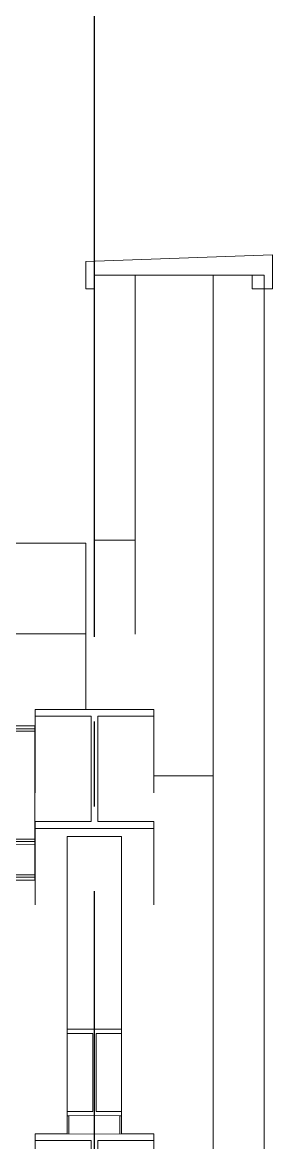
# Model space of a CAD drawing. Extents: x -18489 to 195597, y -1599 to 112111.
# Drawn here: x 15098.8 to 15172.5, y 28656.8 to 28986.8 of the extents above; entities that cross this region are included whole.
import ezdxf
from ezdxf.xclip import XClip

# ---------------------------------------------------------------- set-up
doc = ezdxf.new("R2010")
doc.units = 0
doc.header["$LTSCALE"] = 100
doc.header["$XCLIPFRAME"] = 2
doc.linetypes.add('188K-SM-07-F10-MECH-CR PIPE-Y2257103$0$X-S-FAB_SL ALL$0$COL-CEN-LIN', pattern=[3.25, 2.5, -0.25, 0.25, -0.25])
doc.linetypes.add('188K-SM-07-F10-MECH-CR PIPE-Y2257103$0$X-S-FAB_SL ALL$0$Wipeout_Contour', pattern=[1, 0, -1])
for name, color, linetype in [('188K-SM-07-F10-MECH-CR PIPE-Y2257103$0$X-S-FAB_SL ALL$0$A-ROOF', 7, 'Continuous'), ('188K-SM-07-F10-MECH-CR PIPE-Y2257103$0$X-S-FAB_SL ALL$0$A-WALL-EX', 7, 'Continuous'), ('188K-SM-07-F10-MECH-CR PIPE-Y2257103$0$X-S-FAB_SL ALL$0$ASP_1', 1, 'Continuous'), ('188K-SM-07-F10-MECH-CR PIPE-Y2257103$0$X-S-FAB_SL ALL$0$CCL', 15, '188K-SM-07-F10-MECH-CR PIPE-Y2257103$0$X-S-FAB_SL ALL$0$COL-CEN-LIN'), ('188K-SM-07-F10-MECH-CR PIPE-Y2257103$0$X-S-FAB_SL ALL$0$Hattch', 7, 'Continuous'), ('188K-SM-07-F10-MECH-CR PIPE-Y2257103$0$X-S-FAB_SL ALL$0$S-COL', 7, 'Continuous'), ('188K-SM-07-F10-MECH-CR PIPE-Y2257103$0$X-S-FAB_SL ALL$0$S-TRUSS', 7, 'Continuous')]:
    doc.layers.add(name, color=color, linetype=linetype)

# ---------------------------------------------------------------- blocks, each defined once
blk = doc.blocks.new('188K-SM-07-F10-MECH-CR PIPE-Y2257103$0$X-S-FAB_SL ALL$0$剖面元素_220_3', base_point=(23061.26, -8263.06))
at = {"color": 254, "linetype": '188K-SM-07-F10-MECH-CR PIPE-Y2257103$0$X-S-FAB_SL ALL$0$Wipeout_Contour', "lineweight": 0, "ltscale": 2975856.659654287}
blk.add_wipeout([(38146.26, -5929.78), (38158.94, -5939.71), (38163.76, -5939.71), (38163.76, -5985.2), (38146.26, -5985.2), (38146.26, -6943.06), (38216.26, -6943.06), (38216.26, -6204.02), (38198.81, -6204.02), (38198.81, -6212.28), (38163.81, -6212.28), (38163.81, -6187.71), (38180.31, -6187.71), (38180.31, -6179.26), (38163.81, -6179.26), (38163.81, -6154.69), (38173.31, -6154.69), (38173.31, -6134.13), (38173.31, -6133.38), (38173.31, -6119.78), (38173.31, -6119.02), (38173.31, -6087.3), (38163.81, -6087.3), (38163.81, -6062.73), (38180.31, -6062.73), (38180.31, -6054.28), (38163.81, -6054.28), (38163.81, -6029.71), (38198.81, -6029.71), (38198.81, -6033.78), (38216.26, -6033.78), (38216.26, -5829.06), (38198.81, -5829.06), (38198.81, -5834.06), (38182.31, -5834.06), (38182.31, -5842.5), (38198.81, -5842.5), (38198.81, -5867.08), (38189.31, -5867.08), (38189.31, -5888.56), (38189.31, -5889.32), (38189.31, -5898.8), (38189.31, -5899.56), (38189.31, -5902.53), (38189.31, -5903.67), (38189.31, -5913.15), (38189.31, -5913.91), (38189.31, -5934.47), (38198.81, -5934.47), (38198.81, -5959.04), (38182.31, -5959.04), (38182.31, -5967.48), (38198.81, -5967.48), (38198.81, -5992.06), (38163.81, -5992.06), (38163.81, -5967.48), (38180.31, -5967.48), (38180.31, -5959.04), (38163.81, -5959.04), (38163.81, -5934.47), (38173.31, -5934.47), (38173.31, -5913.91), (38173.31, -5913.15), (38173.31, -5903.67), (38173.31, -5902.92), (38173.31, -5899.56), (38173.31, -5898.8), (38173.31, -5867.08), (38163.81, -5867.08), (38163.81, -5842.5), (38180.31, -5842.5), (38180.31, -5834.06), (38163.81, -5834.06), (38163.81, -5829.06), (38163.76, -5829.06), (38163.76, -5859.8), (38146.26, -5859.8)], dxfattribs=at).dxf.layer = '188K-SM-07-F10-MECH-CR PIPE-Y2257103$0$X-S-FAB_SL ALL$0$Hattch'
at = {"layer": '188K-SM-07-F10-MECH-CR PIPE-Y2257103$0$X-S-FAB_SL ALL$0$S-COL', "color": 8, "lineweight": 0}
for p, q in [((38163.76, -5829.06), (38163.81, -5829.06)), ((38198.81, -5829.06), (38216.26, -5829.06))]:
    blk.add_line(p, q, dxfattribs=at)
blk = doc.blocks.new('188K-SM-07-F10-MECH-CR PIPE-Y2257103$0$X-S-FAB_SL ALL$0$剖面元素_437_3', base_point=(23061.26, -8263.06))
at = {"layer": '188K-SM-07-F10-MECH-CR PIPE-Y2257103$0$X-S-FAB_SL ALL$0$A-WALL-EX', "color": 6, "lineweight": 0}
blk.add_line((38181.26, -5681.56), (38181.26, -5685.56), dxfattribs=at)
at = {"color": 254, "linetype": '188K-SM-07-F10-MECH-CR PIPE-Y2257103$0$X-S-FAB_SL ALL$0$Wipeout_Contour', "lineweight": 0, "ltscale": 154484.972239}
blk.add_wipeout([(38181.26, -5759.64), (38181.26, -5787.33), (38193.26, -5787.33), (38193.26, -5759.64)], dxfattribs=at).dxf.layer = '188K-SM-07-F10-MECH-CR PIPE-Y2257103$0$X-S-FAB_SL ALL$0$Hattch'
at = {"layer": '188K-SM-07-F10-MECH-CR PIPE-Y2257103$0$X-S-FAB_SL ALL$0$A-WALL-EX', "color": 6, "lineweight": 0}
for p, q in [((38193.26, -5681.56), (38193.26, -5759.64)), ((38181.26, -5685.56), (38181.26, -5759.64)), ((38193.26, -5759.64), (38181.26, -5759.64))]:
    blk.add_line(p, q, dxfattribs=at)
at = {"layer": '188K-SM-07-F10-MECH-CR PIPE-Y2257103$0$X-S-FAB_SL ALL$0$A-WALL-EX', "color": 8, "lineweight": 0}
for p, q in [((38181.26, -5787.33), (38181.26, -5759.64)), ((38193.26, -5787.33), (38193.26, -5759.64))]:
    blk.add_line(p, q, dxfattribs=at)
blk = doc.blocks.new('188K-SM-07-F10-MECH-CR PIPE-Y2257103$0$X-S-FAB_SL ALL$0$剖面元素_438_3', base_point=(23061.26, -8263.06))
at = {"layer": '188K-SM-07-F10-MECH-CR PIPE-Y2257103$0$X-S-FAB_SL ALL$0$A-WALL-EX', "color": 6, "lineweight": 0}
blk.add_line((38231.26, -5681.56), (38227.76, -5681.56), dxfattribs=at)
at = {"color": 254, "linetype": '188K-SM-07-F10-MECH-CR PIPE-Y2257103$0$X-S-FAB_SL ALL$0$Wipeout_Contour', "lineweight": 0, "ltscale": 154763.412019}
blk.add_wipeout([(38216.26, -5979.5), (38216.26, -6008.12), (38231.26, -6008.12), (38231.26, -5979.5)], dxfattribs=at).dxf.layer = '188K-SM-07-F10-MECH-CR PIPE-Y2257103$0$X-S-FAB_SL ALL$0$Hattch'
at = {"layer": '188K-SM-07-F10-MECH-CR PIPE-Y2257103$0$X-S-FAB_SL ALL$0$A-WALL-EX', "color": 6, "lineweight": 0}
for p, q in [((38216.26, -5681.56), (38216.26, -5979.5)), ((38231.26, -5681.56), (38231.26, -5979.5)), ((38231.26, -5979.5), (38216.26, -5979.5))]:
    blk.add_line(p, q, dxfattribs=at)
at = {"layer": '188K-SM-07-F10-MECH-CR PIPE-Y2257103$0$X-S-FAB_SL ALL$0$A-WALL-EX', "color": 8, "lineweight": 0}
for p, q in [((38216.26, -6001.9), (38216.26, -5979.5)), ((38231.26, -6008.12), (38231.26, -5979.5))]:
    blk.add_line(p, q, dxfattribs=at)
blk = doc.blocks.new('188K-SM-07-F10-MECH-CR PIPE-Y2257103$0$X-S-FAB_SL ALL$0$剖面元素_440_3', base_point=(23061.26, -8263.06))
at = {"layer": '188K-SM-07-F10-MECH-CR PIPE-Y2257103$0$X-S-FAB_SL ALL$0$A-ROOF', "color": 6, "lineweight": 0}
blk.add_line((38178.76, -5760.5), (35783.76, -5760.5), dxfattribs=at)
at = {"color": 254, "linetype": '188K-SM-07-F10-MECH-CR PIPE-Y2257103$0$X-S-FAB_SL ALL$0$Wipeout_Contour', "lineweight": 0, "ltscale": 974536.709837}
blk.add_wipeout([(35783.76, -5787.18), (35783.76, -5809.49), (35798.76, -5809.49), (35798.76, -5815.8), (35798.76, -5814.31), (36363.76, -5814.31), (36363.76, -5809.49), (36398.76, -5809.49), (36398.76, -5815.8), (36398.76, -5814.31), (36963.76, -5814.31), (36963.76, -5809.49), (36998.76, -5809.49), (36998.76, -5815.8), (36998.76, -5814.31), (37563.76, -5814.31), (37563.76, -5809.49), (37598.76, -5809.49), (37598.76, -5815.8), (37598.76, -5814.31), (38163.76, -5814.31), (38163.76, -5815.8), (38163.81, -5815.8), (38163.81, -5809.49), (38178.76, -5809.49), (38178.76, -5787.18)], dxfattribs=at).dxf.layer = '188K-SM-07-F10-MECH-CR PIPE-Y2257103$0$X-S-FAB_SL ALL$0$Hattch'
at = {"layer": '188K-SM-07-F10-MECH-CR PIPE-Y2257103$0$X-S-FAB_SL ALL$0$A-ROOF', "color": 6, "lineweight": 0}
for p, q in [((38178.76, -5760.5), (38178.76, -5787.18)), ((38178.76, -5787.18), (35783.76, -5787.18))]:
    blk.add_line(p, q, dxfattribs=at)
at = {"layer": '188K-SM-07-F10-MECH-CR PIPE-Y2257103$0$X-S-FAB_SL ALL$0$A-ROOF', "color": 8, "lineweight": 0}
blk.add_line((38178.76, -5809.49), (38178.76, -5787.18), dxfattribs=at)
blk = doc.blocks.new('188K-SM-07-F10-MECH-CR PIPE-Y2257103$0$X-S-FAB_SL ALL$0$剖面元素_602_3', base_point=(23061.26, -8263.06))
at = {"layer": '188K-SM-07-F10-MECH-CR PIPE-Y2257103$0$X-S-FAB_SL ALL$0$A-WALL-EX', "color": 6, "lineweight": 0}
for p, q in [((38233.76, -5675.56), (38178.76, -5677.56)), ((38233.76, -5675.56), (38233.76, -5685.56)), ((38178.76, -5677.56), (38178.76, -5685.56)), ((38193.26, -5681.56), (38181.26, -5681.56)), ((38216.26, -5681.56), (38193.26, -5681.56)), ((38227.76, -5681.56), (38216.26, -5681.56)), ((38227.76, -5681.56), (38227.76, -5685.56)), ((38181.26, -5685.56), (38178.76, -5685.56)), ((38233.76, -5685.56), (38227.76, -5685.56))]:
    blk.add_line(p, q, dxfattribs=at)
blk = doc.blocks.new('188K-SM-07-F10-MECH-CR PIPE-Y2257103$0$X-S-FAB_SL ALL$0$剖面元素_978_3', base_point=(23061.26, -8263.06))
at = {"layer": '188K-SM-07-F10-MECH-CR PIPE-Y2257103$0$X-S-FAB_SL ALL$0$S-TRUSS', "color": 3, "lineweight": 0}
for p, q in [((38198.81, -5809.49), (38163.81, -5809.49)), ((38180.31, -5842.5), (38163.81, -5842.5)), ((38198.81, -5842.5), (38182.31, -5842.5)), ((38198.81, -5934.47), (38163.81, -5934.47)), ((38180.31, -5967.48), (38163.81, -5967.48)), ((38198.81, -5967.48), (38182.31, -5967.48))]:
    blk.add_line(p, q, dxfattribs=at)
at = {"color": 254, "linetype": '188K-SM-07-F10-MECH-CR PIPE-Y2257103$0$X-S-FAB_SL ALL$0$Wipeout_Contour', "lineweight": 0, "ltscale": 154454.441604}
blk.add_wipeout([(38163.81, -5811.49), (38163.81, -5834.06), (38180.31, -5834.06), (38180.31, -5811.49)], dxfattribs=at).dxf.layer = '188K-SM-07-F10-MECH-CR PIPE-Y2257103$0$X-S-FAB_SL ALL$0$Hattch'
at = {"color": 254, "linetype": '188K-SM-07-F10-MECH-CR PIPE-Y2257103$0$X-S-FAB_SL ALL$0$Wipeout_Contour', "lineweight": 0, "ltscale": 154527.595818}
blk.add_wipeout([(38198.81, -5811.49), (38182.31, -5811.49), (38182.31, -5834.06), (38198.81, -5834.06)], dxfattribs=at).dxf.layer = '188K-SM-07-F10-MECH-CR PIPE-Y2257103$0$X-S-FAB_SL ALL$0$Hattch'
at = {"color": 254, "linetype": '188K-SM-07-F10-MECH-CR PIPE-Y2257103$0$X-S-FAB_SL ALL$0$Wipeout_Contour', "lineweight": 0, "ltscale": 309022.724949}
blk.add_wipeout([(38163.81, -5844.51), (38163.81, -5867.08), (38173.31, -5867.08), (38173.31, -5846.89), (38189.31, -5846.89), (38189.31, -5867.08), (38198.81, -5867.08), (38198.81, -5844.51)], dxfattribs=at).dxf.layer = '188K-SM-07-F10-MECH-CR PIPE-Y2257103$0$X-S-FAB_SL ALL$0$Hattch'
at = {"color": 254, "linetype": '188K-SM-07-F10-MECH-CR PIPE-Y2257103$0$X-S-FAB_SL ALL$0$Wipeout_Contour', "lineweight": 0, "ltscale": 154530.617544}
blk.add_wipeout([(38163.81, -5936.47), (38163.81, -5959.04), (38180.31, -5959.04), (38180.31, -5936.47)], dxfattribs=at).dxf.layer = '188K-SM-07-F10-MECH-CR PIPE-Y2257103$0$X-S-FAB_SL ALL$0$Hattch'
at = {"color": 254, "linetype": '188K-SM-07-F10-MECH-CR PIPE-Y2257103$0$X-S-FAB_SL ALL$0$Wipeout_Contour', "lineweight": 0, "ltscale": 154603.735713}
blk.add_wipeout([(38182.31, -5936.47), (38182.31, -5959.04), (38198.81, -5959.04), (38198.81, -5936.47)], dxfattribs=at).dxf.layer = '188K-SM-07-F10-MECH-CR PIPE-Y2257103$0$X-S-FAB_SL ALL$0$Hattch'
at = {"color": 254, "linetype": '188K-SM-07-F10-MECH-CR PIPE-Y2257103$0$X-S-FAB_SL ALL$0$Wipeout_Contour', "lineweight": 0, "ltscale": 154587.560899}
blk.add_wipeout([(38163.81, -5992.06), (38198.81, -5992.06), (38198.81, -5969.49), (38163.81, -5969.49)], dxfattribs=at).dxf.layer = '188K-SM-07-F10-MECH-CR PIPE-Y2257103$0$X-S-FAB_SL ALL$0$Hattch'
at = {"layer": '188K-SM-07-F10-MECH-CR PIPE-Y2257103$0$X-S-FAB_SL ALL$0$S-TRUSS', "color": 3, "lineweight": 0}
for p, q in [((38163.81, -5809.49), (38163.81, -5811.49)), ((38198.81, -5809.49), (38198.81, -5811.49)), ((38180.31, -5811.49), (38163.81, -5811.49)), ((38180.31, -5811.49), (38180.31, -5842.5)), ((38182.31, -5811.49), (38182.31, -5842.5)), ((38198.81, -5811.49), (38182.31, -5811.49)), ((38163.81, -5842.5), (38163.81, -5844.51)), ((38198.81, -5842.5), (38198.81, -5844.51)), ((38198.81, -5844.51), (38163.81, -5844.51)), ((38163.81, -5934.47), (38163.81, -5936.47)), ((38180.31, -5936.47), (38163.81, -5936.47)), ((38180.31, -5936.47), (38180.31, -5967.48)), ((38182.31, -5936.47), (38182.31, -5967.48)), ((38198.81, -5936.47), (38182.31, -5936.47)), ((38198.81, -5934.47), (38198.81, -5936.47)), ((38163.81, -5967.48), (38163.81, -5969.49)), ((38198.81, -5969.49), (38163.81, -5969.49)), ((38198.81, -5967.48), (38198.81, -5969.49))]:
    blk.add_line(p, q, dxfattribs=at)
at = {"layer": '188K-SM-07-F10-MECH-CR PIPE-Y2257103$0$X-S-FAB_SL ALL$0$S-TRUSS', "color": 8, "lineweight": 0}
for p, q in [((38163.81, -5811.49), (38163.81, -5834.06)), ((38198.81, -5811.49), (38198.81, -5834.06)), ((38163.81, -5844.51), (38163.81, -5867.08)), ((38198.81, -5844.51), (38198.81, -5867.08)), ((38163.81, -5936.47), (38163.81, -5959.04)), ((38198.81, -5936.47), (38198.81, -5959.04)), ((38163.81, -5969.49), (38163.81, -5992.06)), ((38198.81, -5969.49), (38198.81, -5992.06))]:
    blk.add_line(p, q, dxfattribs=at)
blk = doc.blocks.new('188K-SM-07-F10-MECH-CR PIPE-Y2257103$0$X-S-FAB_SL ALL$0$剖面元素_979_3', base_point=(23061.26, -8263.06))
at = {"color": 254, "linetype": '188K-SM-07-F10-MECH-CR PIPE-Y2257103$0$X-S-FAB_SL ALL$0$Wipeout_Contour', "lineweight": 0, "ltscale": 154516.607332}
blk.add_wipeout([(38173.31, -5883.18), (38189.31, -5883.18), (38189.31, -5846.89), (38173.31, -5846.89)], dxfattribs=at).dxf.layer = '188K-SM-07-F10-MECH-CR PIPE-Y2257103$0$X-S-FAB_SL ALL$0$Hattch'
at = {"color": 254, "linetype": '188K-SM-07-F10-MECH-CR PIPE-Y2257103$0$X-S-FAB_SL ALL$0$Wipeout_Contour', "lineweight": 0, "ltscale": 154526.761428}
blk.add_wipeout([(38173.31, -5934.47), (38173.81, -5934.47), (38173.81, -5929.24), (38173.31, -5929.24)], dxfattribs=at).dxf.layer = '188K-SM-07-F10-MECH-CR PIPE-Y2257103$0$X-S-FAB_SL ALL$0$Hattch'
at = {"color": 254, "linetype": '188K-SM-07-F10-MECH-CR PIPE-Y2257103$0$X-S-FAB_SL ALL$0$Wipeout_Contour', "lineweight": 0, "ltscale": 154588.026467}
blk.add_wipeout([(38188.81, -5929.24), (38188.81, -5934.47), (38189.31, -5934.47), (38189.31, -5929.24)], dxfattribs=at).dxf.layer = '188K-SM-07-F10-MECH-CR PIPE-Y2257103$0$X-S-FAB_SL ALL$0$Hattch'
at = {"layer": '188K-SM-07-F10-MECH-CR PIPE-Y2257103$0$X-S-FAB_SL ALL$0$S-TRUSS', "color": 8, "lineweight": 0}
blk.add_line((38189.31, -5846.89), (38173.31, -5846.89), dxfattribs=at)
at = {"color": 254, "linetype": '188K-SM-07-F10-MECH-CR PIPE-Y2257103$0$X-S-FAB_SL ALL$0$Wipeout_Contour', "lineweight": 0, "ltscale": 154564.746632}
blk.add_wipeout([(38181.81, -5927.96), (38189.31, -5927.96), (38189.31, -5904.92), (38181.81, -5904.92)], dxfattribs=at).dxf.layer = '188K-SM-07-F10-MECH-CR PIPE-Y2257103$0$X-S-FAB_SL ALL$0$Hattch'
at = {"layer": '188K-SM-07-F10-MECH-CR PIPE-Y2257103$0$X-S-FAB_SL ALL$0$S-TRUSS', "color": 3, "lineweight": 0}
blk.add_line((38189.31, -5927.96), (38189.31, -5929.24), dxfattribs=at)
at = {"layer": '188K-SM-07-F10-MECH-CR PIPE-Y2257103$0$X-S-FAB_SL ALL$0$S-TRUSS', "color": 8, "lineweight": 0}
blk.add_line((38189.31, -5929.24), (38189.31, -5934.47), dxfattribs=at)
at = {"color": 254, "linetype": '188K-SM-07-F10-MECH-CR PIPE-Y2257103$0$X-S-FAB_SL ALL$0$Wipeout_Contour', "lineweight": 0, "ltscale": 154533.868188}
blk.add_wipeout([(38189.31, -5883.18), (38173.31, -5883.18), (38173.31, -5903.64), (38189.31, -5903.64)], dxfattribs=at).dxf.layer = '188K-SM-07-F10-MECH-CR PIPE-Y2257103$0$X-S-FAB_SL ALL$0$Hattch'
at = {"layer": '188K-SM-07-F10-MECH-CR PIPE-Y2257103$0$X-S-FAB_SL ALL$0$S-TRUSS', "color": 8, "lineweight": 0}
for p, q in [((38173.31, -5883.18), (38173.31, -5846.89)), ((38189.31, -5883.18), (38189.31, -5846.89)), ((38189.31, -5903.64), (38189.31, -5883.18)), ((38189.31, -5927.96), (38189.31, -5904.92))]:
    blk.add_line(p, q, dxfattribs=at)
at = {"layer": '188K-SM-07-F10-MECH-CR PIPE-Y2257103$0$X-S-FAB_SL ALL$0$S-TRUSS', "color": 3, "lineweight": 0}
blk.add_line((38189.31, -5903.64), (38189.31, -5904.92), dxfattribs=at)
at = {"color": 254, "linetype": '188K-SM-07-F10-MECH-CR PIPE-Y2257103$0$X-S-FAB_SL ALL$0$Wipeout_Contour', "lineweight": 0, "ltscale": 154531.147622}
blk.add_wipeout([(38173.31, -5927.96), (38180.81, -5927.96), (38180.81, -5904.92), (38173.31, -5904.92)], dxfattribs=at).dxf.layer = '188K-SM-07-F10-MECH-CR PIPE-Y2257103$0$X-S-FAB_SL ALL$0$Hattch'
at = {"layer": '188K-SM-07-F10-MECH-CR PIPE-Y2257103$0$X-S-FAB_SL ALL$0$S-TRUSS', "color": 8, "lineweight": 0}
for p, q in [((38173.31, -5903.64), (38173.31, -5883.18)), ((38173.31, -5927.96), (38173.31, -5904.92)), ((38173.31, -5929.24), (38173.31, -5934.47))]:
    blk.add_line(p, q, dxfattribs=at)
at = {"layer": '188K-SM-07-F10-MECH-CR PIPE-Y2257103$0$X-S-FAB_SL ALL$0$S-TRUSS', "color": 3, "lineweight": 0}
for p, q in [((38173.31, -5903.64), (38173.31, -5904.92)), ((38189.31, -5903.64), (38173.31, -5903.64)), ((38180.81, -5904.92), (38173.31, -5904.92)), ((38180.81, -5904.92), (38180.81, -5927.96)), ((38181.81, -5904.92), (38181.81, -5927.96)), ((38189.31, -5904.92), (38181.81, -5904.92)), ((38173.31, -5927.96), (38173.31, -5929.24)), ((38180.81, -5927.96), (38173.31, -5927.96)), ((38189.31, -5929.24), (38173.31, -5929.24)), ((38189.31, -5927.96), (38181.81, -5927.96))]:
    blk.add_line(p, q, dxfattribs=at)
blk = doc.blocks.new('188K-SM-07-F10-MECH-CR PIPE-Y2257103$0$X-S-FAB_SL ALL$0$剖面元素_1039_3', base_point=(23061.26, -8263.06))
at = {"color": 254, "linetype": '188K-SM-07-F10-MECH-CR PIPE-Y2257103$0$X-S-FAB_SL ALL$0$Wipeout_Contour', "lineweight": 0, "ltscale": 153299.889536}
blk.add_wipeout([(37598.76, -5814.31), (37598.76, -5815.21), (38163.76, -5815.21), (38163.76, -5814.31)], dxfattribs=at).dxf.layer = '188K-SM-07-F10-MECH-CR PIPE-Y2257103$0$X-S-FAB_SL ALL$0$Hattch'
at = {"color": 254, "linetype": '188K-SM-07-F10-MECH-CR PIPE-Y2257103$0$X-S-FAB_SL ALL$0$Wipeout_Contour', "lineweight": 0, "ltscale": 153320.644868}
blk.add_wipeout([(37598.76, -5848.41), (37598.76, -5849.31), (38163.76, -5849.31), (38163.76, -5848.41)], dxfattribs=at).dxf.layer = '188K-SM-07-F10-MECH-CR PIPE-Y2257103$0$X-S-FAB_SL ALL$0$Hattch'
at = {"color": 254, "linetype": '188K-SM-07-F10-MECH-CR PIPE-Y2257103$0$X-S-FAB_SL ALL$0$Wipeout_Contour', "lineweight": 0, "ltscale": 153320.307618}
blk.add_wipeout([(37598.76, -5848.2), (37598.76, -5848.41), (38163.76, -5848.41), (38163.76, -5848.2)], dxfattribs=at).dxf.layer = '188K-SM-07-F10-MECH-CR PIPE-Y2257103$0$X-S-FAB_SL ALL$0$Hattch'
at = {"color": 254, "linetype": '188K-SM-07-F10-MECH-CR PIPE-Y2257103$0$X-S-FAB_SL ALL$0$Wipeout_Contour', "lineweight": 0, "ltscale": 153320.094008}
blk.add_wipeout([(37598.76, -5847.71), (37598.76, -5848.2), (38163.76, -5848.2), (38163.76, -5847.71)], dxfattribs=at).dxf.layer = '188K-SM-07-F10-MECH-CR PIPE-Y2257103$0$X-S-FAB_SL ALL$0$Hattch'
at = {"color": 254, "linetype": '188K-SM-07-F10-MECH-CR PIPE-Y2257103$0$X-S-FAB_SL ALL$0$Wipeout_Contour', "lineweight": 0, "ltscale": 153310.265381}
blk.add_wipeout([(37598.76, -5815.91), (37598.76, -5847.71), (38163.76, -5847.71), (38163.76, -5815.91)], dxfattribs=at).dxf.layer = '188K-SM-07-F10-MECH-CR PIPE-Y2257103$0$X-S-FAB_SL ALL$0$Hattch'
at = {"layer": '188K-SM-07-F10-MECH-CR PIPE-Y2257103$0$X-S-FAB_SL ALL$0$S-TRUSS', "color": 8, "lineweight": 0}
for p, q in [((38163.76, -5847.71), (37598.76, -5847.71)), ((38163.76, -5848.41), (37598.76, -5848.41)), ((38163.76, -5849.31), (37743.25, -5849.31)), ((38163.76, -5848.2), (38163.76, -5847.71)), ((38163.76, -5848.41), (38163.76, -5848.2)), ((38163.76, -5849.31), (38163.76, -5848.41))]:
    blk.add_line(p, q, dxfattribs=at)
at = {"color": 254, "linetype": '188K-SM-07-F10-MECH-CR PIPE-Y2257103$0$X-S-FAB_SL ALL$0$Wipeout_Contour', "lineweight": 0, "ltscale": 153300.437324}
blk.add_wipeout([(37598.76, -5815.41), (37598.76, -5815.91), (38163.76, -5815.91), (38163.76, -5815.41)], dxfattribs=at).dxf.layer = '188K-SM-07-F10-MECH-CR PIPE-Y2257103$0$X-S-FAB_SL ALL$0$Hattch'
at = {"color": 254, "linetype": '188K-SM-07-F10-MECH-CR PIPE-Y2257103$0$X-S-FAB_SL ALL$0$Wipeout_Contour', "lineweight": 0, "ltscale": 153300.224871}
blk.add_wipeout([(37598.76, -5815.21), (37598.76, -5815.41), (38163.76, -5815.41), (38163.76, -5815.21)], dxfattribs=at).dxf.layer = '188K-SM-07-F10-MECH-CR PIPE-Y2257103$0$X-S-FAB_SL ALL$0$Hattch'
at = {"layer": '188K-SM-07-F10-MECH-CR PIPE-Y2257103$0$X-S-FAB_SL ALL$0$S-TRUSS', "color": 8, "lineweight": 0}
for p, q in [((38163.76, -5814.31), (37598.76, -5814.31)), ((38163.76, -5815.21), (38163.76, -5814.31)), ((38163.76, -5815.21), (37598.76, -5815.21)), ((38163.76, -5815.91), (37598.76, -5815.91)), ((38163.76, -5815.41), (38163.76, -5815.21)), ((38163.76, -5815.91), (38163.76, -5815.41)), ((38163.76, -5847.71), (38163.76, -5815.91))]:
    blk.add_line(p, q, dxfattribs=at)
blk = doc.blocks.new('188K-SM-07-F10-MECH-CR PIPE-Y2257103$0$X-S-FAB_SL ALL$0$剖面元素_1043_3', base_point=(23061.26, -8263.06))
at = {"color": 254, "linetype": '188K-SM-07-F10-MECH-CR PIPE-Y2257103$0$X-S-FAB_SL ALL$0$Wipeout_Contour', "lineweight": 0, "ltscale": 154231.528648}
blk.add_wipeout([(38163.76, -5858.9), (38055.83, -5858.9), (38056.98, -5859.8), (38163.76, -5859.8)], dxfattribs=at).dxf.layer = '188K-SM-07-F10-MECH-CR PIPE-Y2257103$0$X-S-FAB_SL ALL$0$Hattch'
at = {"color": 254, "linetype": '188K-SM-07-F10-MECH-CR PIPE-Y2257103$0$X-S-FAB_SL ALL$0$Wipeout_Contour', "lineweight": 0, "ltscale": 154229.807428}
blk.add_wipeout([(38163.76, -5858.69), (38055.57, -5858.69), (38055.83, -5858.9), (38163.76, -5858.9)], dxfattribs=at).dxf.layer = '188K-SM-07-F10-MECH-CR PIPE-Y2257103$0$X-S-FAB_SL ALL$0$Hattch'
at = {"color": 254, "linetype": '188K-SM-07-F10-MECH-CR PIPE-Y2257103$0$X-S-FAB_SL ALL$0$Wipeout_Contour', "lineweight": 0, "ltscale": 154228.708623}
blk.add_wipeout([(38054.93, -5858.2), (38055.57, -5858.69), (38163.76, -5858.69), (38163.76, -5858.2)], dxfattribs=at).dxf.layer = '188K-SM-07-F10-MECH-CR PIPE-Y2257103$0$X-S-FAB_SL ALL$0$Hattch'
at = {"color": 254, "linetype": '188K-SM-07-F10-MECH-CR PIPE-Y2257103$0$X-S-FAB_SL ALL$0$Wipeout_Contour', "lineweight": 0, "ltscale": 154213.936662}
blk.add_wipeout([(38163.76, -5849.31), (38043.59, -5849.31), (38054.93, -5858.2), (38163.76, -5858.2)], dxfattribs=at).dxf.layer = '188K-SM-07-F10-MECH-CR PIPE-Y2257103$0$X-S-FAB_SL ALL$0$Hattch'
at = {"layer": '188K-SM-07-F10-MECH-CR PIPE-Y2257103$0$X-S-FAB_SL ALL$0$S-TRUSS', "color": 8, "lineweight": 0}
for p, q in [((38163.76, -5858.2), (38163.76, -5849.31)), ((38163.76, -5858.2), (38054.93, -5858.2)), ((38163.76, -5858.9), (38055.83, -5858.9)), ((38163.76, -5859.8), (38056.98, -5859.8)), ((38163.76, -5858.69), (38163.76, -5858.2)), ((38163.76, -5858.9), (38163.76, -5858.69)), ((38163.76, -5859.8), (38163.76, -5858.9))]:
    blk.add_line(p, q, dxfattribs=at)
blk = doc.blocks.new('188K-SM-07-F10-MECH-CR PIPE-Y2257103$0$X-S-FAB_SL ALL$0$剖面元素_2018_3', base_point=(23061.26, -8263.06))
at = {"color": 254, "linetype": '188K-SM-07-F10-MECH-CR PIPE-Y2257103$0$X-S-FAB_SL ALL$0$Wipeout_Contour', "lineweight": 0, "ltscale": 154557.393998}
blk.add_wipeout([(38188.81, -5929.24), (38173.81, -5929.24), (38173.81, -5934.47), (38188.81, -5934.47)], dxfattribs=at).dxf.layer = '188K-SM-07-F10-MECH-CR PIPE-Y2257103$0$X-S-FAB_SL ALL$0$Hattch'
at = {"layer": '188K-SM-07-F10-MECH-CR PIPE-Y2257103$0$X-S-FAB_SL ALL$0$S-TRUSS', "color": 8, "lineweight": 0}
for p, q in [((38173.81, -5934.47), (38173.81, -5929.24)), ((38188.81, -5934.47), (38188.81, -5929.24))]:
    blk.add_line(p, q, dxfattribs=at)
blk = doc.blocks.new('188K-SM-07-F10-MECH-CR PIPE-Y2257103$0$X-S-FAB_SL ALL$0$A$C2e9ab586')
at = {"layer": '188K-SM-07-F10-MECH-CR PIPE-Y2257103$0$X-S-FAB_SL ALL$0$A-ROOF', "lineweight": 0}
blk.add_blockref('188K-SM-07-F10-MECH-CR PIPE-Y2257103$0$X-S-FAB_SL ALL$0$剖面元素_440_3', (-28106.39, 285), dxfattribs=at)
at = {"layer": '188K-SM-07-F10-MECH-CR PIPE-Y2257103$0$X-S-FAB_SL ALL$0$A-WALL-EX', "lineweight": 0}
blk.add_blockref('188K-SM-07-F10-MECH-CR PIPE-Y2257103$0$X-S-FAB_SL ALL$0$剖面元素_437_3', (-28106.39, 285), dxfattribs=at)
at = {"layer": '188K-SM-07-F10-MECH-CR PIPE-Y2257103$0$X-S-FAB_SL ALL$0$S-COL', "lineweight": 0}
blk.add_blockref('188K-SM-07-F10-MECH-CR PIPE-Y2257103$0$X-S-FAB_SL ALL$0$剖面元素_220_3', (-28106.39, 285), dxfattribs=at)
at = {"layer": '188K-SM-07-F10-MECH-CR PIPE-Y2257103$0$X-S-FAB_SL ALL$0$A-WALL-EX', "lineweight": 0}
blk.add_blockref('188K-SM-07-F10-MECH-CR PIPE-Y2257103$0$X-S-FAB_SL ALL$0$剖面元素_438_3', (-28106.39, 285), dxfattribs=at)
at = {"layer": '188K-SM-07-F10-MECH-CR PIPE-Y2257103$0$X-S-FAB_SL ALL$0$S-TRUSS', "lineweight": 0}
blk.add_blockref('188K-SM-07-F10-MECH-CR PIPE-Y2257103$0$X-S-FAB_SL ALL$0$剖面元素_978_3', (-28106.39, 285), dxfattribs=at)
at = {"layer": '188K-SM-07-F10-MECH-CR PIPE-Y2257103$0$X-S-FAB_SL ALL$0$A-WALL-EX', "lineweight": 0}
blk.add_blockref('188K-SM-07-F10-MECH-CR PIPE-Y2257103$0$X-S-FAB_SL ALL$0$剖面元素_602_3', (-28106.39, 285), dxfattribs=at)
at = {"layer": '188K-SM-07-F10-MECH-CR PIPE-Y2257103$0$X-S-FAB_SL ALL$0$S-TRUSS', "lineweight": 0}
for name in ['188K-SM-07-F10-MECH-CR PIPE-Y2257103$0$X-S-FAB_SL ALL$0$剖面元素_1039_3', '188K-SM-07-F10-MECH-CR PIPE-Y2257103$0$X-S-FAB_SL ALL$0$剖面元素_979_3']:
    blk.add_blockref(name, (-28106.39, 285), dxfattribs=at)
for name in ['188K-SM-07-F10-MECH-CR PIPE-Y2257103$0$X-S-FAB_SL ALL$0$剖面元素_1043_3', '188K-SM-07-F10-MECH-CR PIPE-Y2257103$0$X-S-FAB_SL ALL$0$剖面元素_2018_3']:
    blk.add_blockref(name, (-28106.39, 285), dxfattribs=at)
blk = doc.blocks.new('188K-SM-07-F10-MECH-CR PIPE-Y2257103$0$X-S-FAB_SL ALL$0$A$Ceb448ab1')
at = {"layer": '188K-SM-07-F10-MECH-CR PIPE-Y2257103$0$X-S-FAB_SL ALL$0$CCL'}
blk.add_line((15120, 3600), (15120, 0), dxfattribs=at)
blk = doc.blocks.new('188K-SM-07-F10-MECH-CR PIPE-Y2257103$0$X-S-FAB_SL ALL')
at = {"layer": '188K-SM-07-F10-MECH-CR PIPE-Y2257103$0$X-S-FAB_SL ALL$0$ASP_1'}
blk.add_blockref('188K-SM-07-F10-MECH-CR PIPE-Y2257103$0$X-S-FAB_SL ALL$0$A$C2e9ab586', (23632.864, -73288.977), dxfattribs=at)
at = {"layer": '188K-SM-07-F10-MECH-CR PIPE-Y2257103$0$X-S-FAB_SL ALL$0$CCL'}
blk.add_blockref('188K-SM-07-F10-MECH-CR PIPE-Y2257103$0$X-S-FAB_SL ALL$0$A$Ceb448ab1', (-4473.521, -73553.977), dxfattribs=at)
blk = doc.blocks.new('188K-SM-07-F10-MECH-CR PIPE-Y2257103')
ref = blk.add_blockref('188K-SM-07-F10-MECH-CR PIPE-Y2257103$0$X-S-FAB_SL ALL', (4473.521, 99334.763))
XClip(ref).set_block_clipping_path([(-7553.4648570136, -75341.9369645483), (24026.2025623869, -67725.7696244382)])

msp = doc.modelspace()

# ---------------------------------------------------------------- block references
msp.add_blockref('188K-SM-07-F10-MECH-CR PIPE-Y2257103', (0, 0))

doc.saveas('drawing.dxf')
